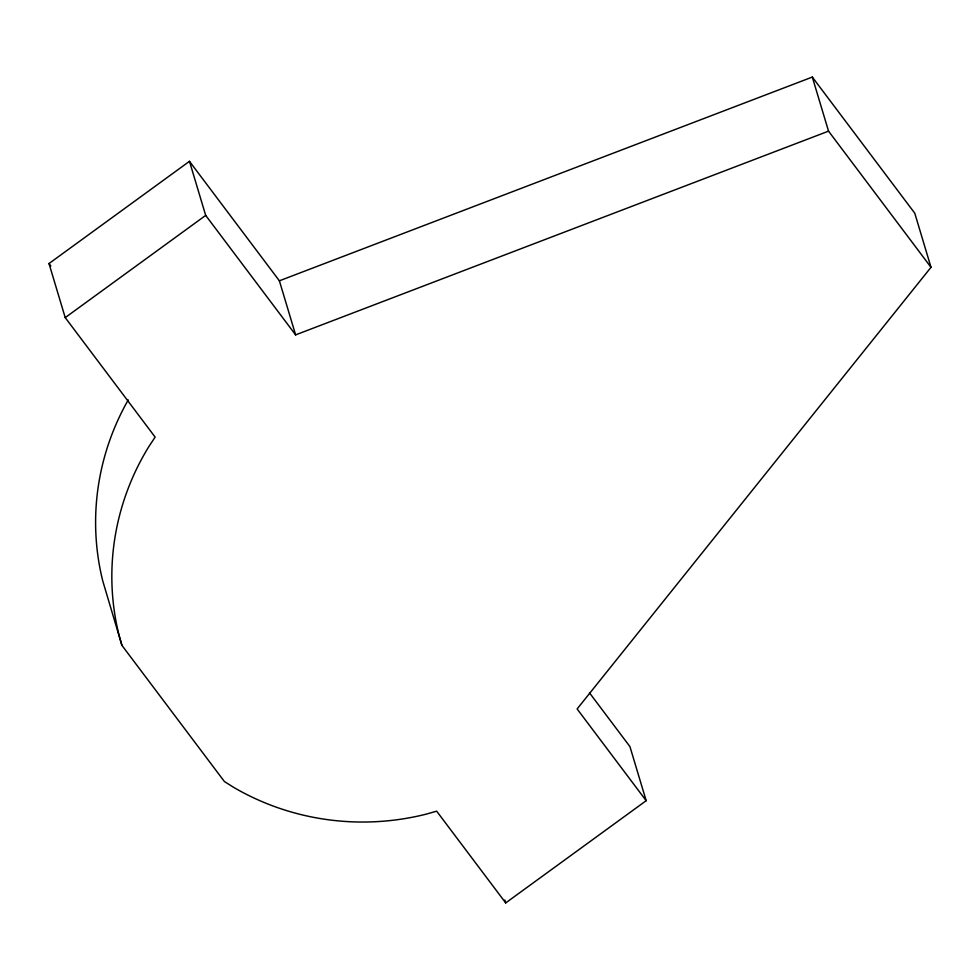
<?xml version="1.0" encoding="UTF-8"?>
<svg xmlns="http://www.w3.org/2000/svg" width="980" height="980" viewBox="0 0 980 980"><rect width="100%" height="100%" fill="white"/><g stroke="black" fill="none" stroke-linecap="round" stroke-linejoin="round"><path stroke-width="1.47" d="M121.924 645.379L118.972 634.954A254.825 248.491 -16.7 0 1 149.058 446.268L155.134 437.105L65.219 317.618L49 263.546L189.471 161.32L279.386 280.807L812.31 77.077L914.781 213.224L931 267.307L577.122 708.944L646.175 800.697L505.705 902.923L436.651 811.17L425.957 814.209A254.825 248.491 -16.7 0 1 233.669 787.369L224.396 781.526L121.924 645.379L102.741 580.883A254.825 248.491 -16.7 0 1 128.245 399.926M65.219 317.618L205.69 215.392L189.471 161.32M205.69 215.392L295.617 334.878L828.541 131.149L931 267.307M589.446 692.787L629.944 746.625L646.175 800.697M49 263.546L50.838 265.984M812.31 77.077L828.541 131.149M504.823 899.995L505.705 902.923M279.386 280.807L295.617 334.878"/></g></svg>
